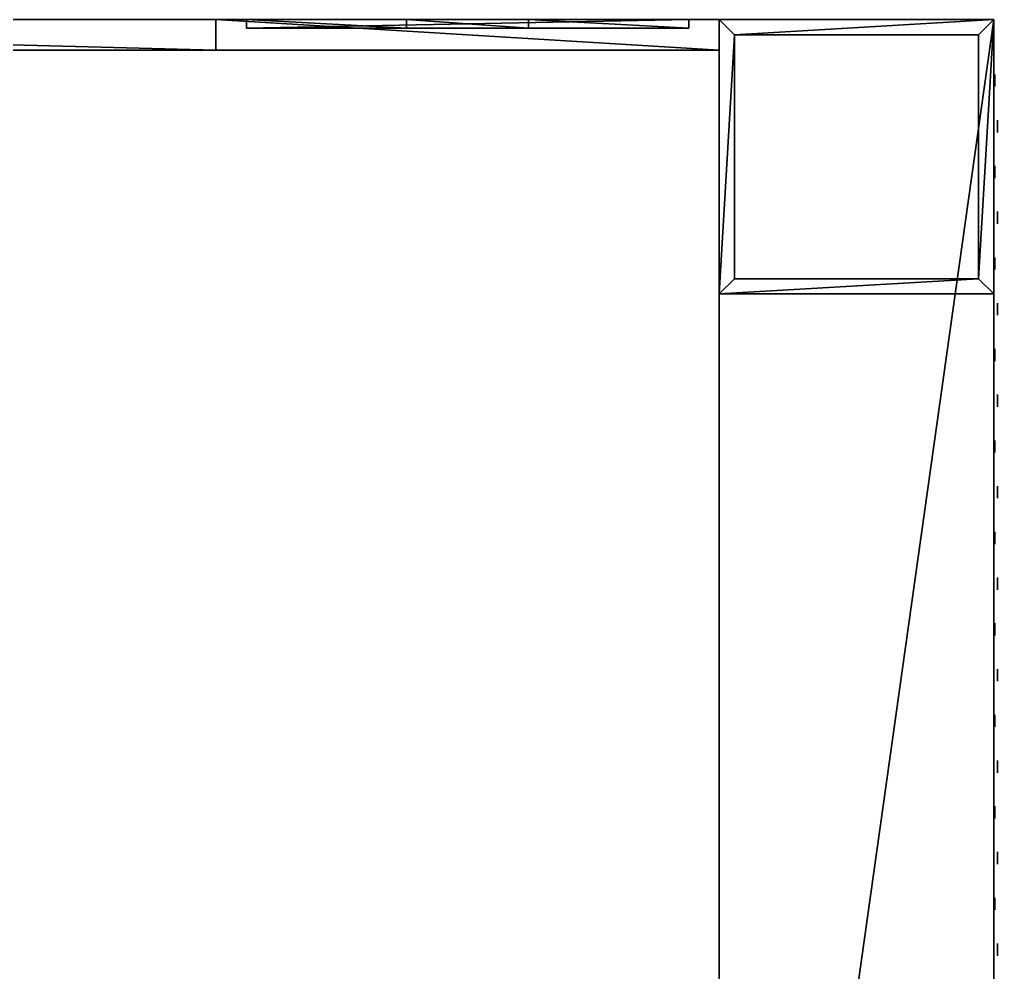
# Model space of a CAD drawing. Extents: x -22.3 to 67.4, y -36.4 to 41.8.
# Drawn here: x 30.55 to 38.56, y 28.95 to 36.76 of the extents above; entities that cross this region are included whole.
import ezdxf

# ---------------------------------------------------------------- set-up
doc = ezdxf.new("R2010")
doc.units = 0
doc.layers.get('0').update_dxf_attribs({"linetype": 'CONTINUOUS'})

# ---------------------------------------------------------------- blocks, each defined once
blk = doc.blocks.new('11ZSUN06')
at = {"color": 253, "linetype": 'BYBLOCK'}
mesh = blk.add_polyface(dxfattribs=at)
corners = [(16.875, 14.875, 0.375), (17, 14.75, 0.375), (17, 17, 0.375), (16.875, 16.875, 0.375), (14.875, 16.875, 0.375), (14.75, 17, 0.375), (14.75, 14.75, 0.375), (14.875, 14.875, 0.375), (16.875, 14.875, 0.5), (16.875, 16.875, 0.5), (14.875, 16.875, 0.5), (14.875, 14.875, 0.5), (17, 14.75), (17, 17), (14.75, 17), (14.75, 14.75), (16.875, 1.125, 0.375), (17, 1, 0.375), (17, 3.25, 0.375), (16.875, 3.125, 0.375), (14.875, 3.125, 0.375), (14.75, 3.25, 0.375), (14.75, 1, 0.375), (14.875, 1.125, 0.375), (17, 1), (17, 3.25), (14.75, 3.25), (14.75, 1), (16.875, 1.125, 0.5), (16.875, 3.125, 0.5), (14.875, 3.125, 0.5), (14.875, 1.125, 0.5), (3.125, 14.875, 0.375), (3.25, 14.75, 0.375), (3.25, 17, 0.375), (3.125, 16.875, 0.375), (1.125, 16.875, 0.375), (1, 17, 0.375), (1, 14.75, 0.375), (1.125, 14.875, 0.375), (3.125, 14.875, 0.5), (3.125, 16.875, 0.5), (1.125, 16.875, 0.5), (1.125, 14.875, 0.5), (3.25, 14.75), (3.25, 17), (1, 17), (1, 14.75), (3.125, 1.125, 0.375), (3.25, 1, 0.375), (3.25, 3.25, 0.375), (3.125, 3.125, 0.375), (1.125, 3.125, 0.375), (1, 3.25, 0.375), (1, 1, 0.375), (1.125, 1.125, 0.375), (3.125, 1.125, 0.5), (3.125, 3.125, 0.5), (1.125, 3.125, 0.5), (1.125, 1.125, 0.5), (3.25, 1), (3.25, 3.25), (1, 3.25), (1, 1)]
mesh.append_faces([[corners[k] for k in face] for face in [(7, 6, 0), (1, 0, 6), (3, 2, 4), (5, 4, 2), (0, 3, 8), (3, 4, 9), (4, 7, 10), (7, 0, 11), (12, 13, 1), (13, 14, 2), (14, 15, 5), (15, 12, 6), (24, 25, 17), (25, 26, 18), (26, 27, 21), (27, 24, 22), (16, 19, 28), (19, 20, 29), (20, 23, 30), (23, 16, 31), (19, 18, 20), (21, 20, 18), (23, 22, 16), (17, 16, 22), (39, 38, 32), (33, 32, 38), (35, 34, 36), (37, 36, 34), (32, 35, 40), (35, 36, 41), (36, 39, 42), (39, 32, 43), (44, 45, 33), (45, 46, 34), (46, 47, 37), (47, 44, 38), (55, 54, 48), (49, 48, 54), (51, 50, 52), (53, 52, 50), (48, 51, 56), (51, 52, 57), (52, 55, 58), (55, 48, 59), (60, 61, 49), (61, 62, 50), (62, 63, 53), (63, 60, 54)]], dxfattribs={"vtx1": -1, "color": 253})
mesh.append_faces([[corners[k] for k in face] for face in [(0, 1, 2), (2, 3, 0), (4, 5, 6), (6, 7, 4), (3, 9, 8), (4, 10, 9), (7, 11, 10), (0, 8, 11), (13, 2, 1), (14, 5, 2), (15, 6, 5), (12, 1, 6), (16, 17, 18), (18, 19, 16), (20, 21, 22), (22, 23, 20), (25, 18, 17), (26, 21, 18), (27, 22, 21), (24, 17, 22), (19, 29, 28), (20, 30, 29), (23, 31, 30), (16, 28, 31), (32, 33, 34), (34, 35, 32), (36, 37, 38), (38, 39, 36), (35, 41, 40), (36, 42, 41), (39, 43, 42), (32, 40, 43), (45, 34, 33), (46, 37, 34), (47, 38, 37), (44, 33, 38), (48, 49, 50), (50, 51, 48), (52, 53, 54), (54, 55, 52), (51, 57, 56), (52, 58, 57), (55, 59, 58), (48, 56, 59), (61, 50, 49), (62, 53, 50), (63, 54, 53), (60, 49, 54)]], dxfattribs={"vtx2": -1, "color": 253})
at = {"color": 0, "linetype": 'BYBLOCK'}
mesh = blk.add_polyface(dxfattribs=at)
corners = [(14.5, 17, 1.375), (14.5, 16.93, 1.475), (14.5, 17, 1.875), (14.5, 16.93, 1.775), (14.75, 17, 1.875), (14.75, 17, 1.375), (13.1875, 17, 1.125), (13.1875, 16.93, 1.225), (13.1875, 17, 1.375), (13.1875, 16.93, 1.475), (12.1875, 17, 1.375), (12.1875, 16.93, 1.475), (12.1875, 17, 1.125), (12.1875, 16.93, 1.225), (14.75, 17, 1.125), (14.75, 1, 0.5), (17, 1, 0.5), (14.75, 1, 2.75), (17, 1, 2.75), (17, 17, 2.75), (14.75, 17, 2.75), (17, 17, 0.5), (14.75, 17, 0.5), (10.625, 17, 1.875), (10.875, 17, 1.875), (10.625, 17, 1.375), (10.875, 17, 1.375), (10.875, 16.93, 1.775), (10.875, 16.93, 1.475), (10.625, 17, 2.75), (1, 17, 2.75), (10.625, 16.75, 2.75), (1, 16.75, 2.75), (10.625, 17, 0.5), (1, 17, 0.5), (1, 1, 0.5), (1, 1, 2.75), (14.75, 16.75, 2.75), (10.625, 17, 1.125), (14.5, 16.93, 1.225), (10.875, 16.93, 1.225)]
mesh.append_faces([[corners[k] for k in face] for face in [(2, 4, 0), (5, 0, 4), (8, 5, 6), (14, 6, 5), (23, 24, 25), (26, 25, 24), (32, 31, 30), (37, 32, 17), (25, 10, 38), (12, 38, 10)]], dxfattribs={"vtx0": -1, "vtx1": -1, "color": 0})
mesh.append_faces([[corners[k] for k in face] for face in [(4, 23, 29)]], dxfattribs={"vtx0": -1, "vtx2": -1, "color": 0})
mesh.append_faces([[corners[k] for k in face] for face in [(0, 1, 2), (3, 2, 1), (6, 7, 8), (9, 8, 7), (10, 11, 12), (13, 12, 11), (15, 16, 17), (16, 21, 18), (21, 22, 19), (24, 27, 26), (28, 26, 27), (29, 30, 31), (33, 34, 29), (34, 35, 30), (35, 15, 36), (20, 29, 37), (31, 37, 29), (36, 17, 32)]], dxfattribs={"vtx1": -1, "color": 0})
mesh.append_faces([[corners[k] for k in face] for face in [(33, 38, 14)]], dxfattribs={"vtx1": -1, "vtx2": -1, "color": 0})
mesh.append_faces([[corners[k] for k in face] for face in [(12, 13, 7), (7, 6, 12), (8, 9, 1), (1, 0, 8), (16, 18, 17), (19, 20, 17), (17, 18, 19), (21, 19, 18), (22, 20, 19), (34, 30, 29), (35, 36, 30), (15, 17, 36), (29, 20, 4), (14, 22, 33), (2, 3, 27), (27, 24, 2), (26, 28, 11), (11, 10, 26), (3, 39, 40), (40, 27, 3)]], dxfattribs={"vtx2": -1, "color": 0})
at = {"color": 253, "linetype": 'BYBLOCK'}
mesh = blk.add_polyface(dxfattribs=at)
corners = [(17.03, 16.1683, 2.025), (17.03, 16.125, 2), (17.03, 16.175, 2), (17.03, 16.1683, 1.975), (17.01, 16.5433, 2.4), (17.01, 16.5, 2.375), (17.01, 16.55, 2.375), (17.01, 16.525, 2.4183), (17.01, 16.5, 2.425), (17.01, 16.475, 2.4183), (17.01, 16.4567, 2.4), (17.01, 16.45, 2.375), (17.01, 16.4567, 2.35), (17.01, 16.475, 2.3317), (17.01, 16.5, 2.325), (17.01, 16.525, 2.3317), (17.01, 16.5433, 2.35), (17.01, 16.5433, 1.65), (17.01, 16.5, 1.625), (17.01, 16.55, 1.625), (17.01, 16.525, 1.6683), (17.01, 16.5, 1.675), (17.01, 16.475, 1.6683), (17.01, 16.4567, 1.65), (17.01, 16.45, 1.625), (17.01, 16.4567, 1.6), (17.01, 16.475, 1.5817), (17.01, 16.5, 1.575), (17.01, 16.525, 1.5817), (17.01, 16.5433, 1.6), (17.01, 16.5433, 0.9), (17.01, 16.5, 0.875), (17.01, 16.55, 0.875), (17.01, 16.525, 0.9183), (17.01, 16.5, 0.925), (17.01, 16.475, 0.9183), (17.01, 16.4567, 0.9), (17.01, 16.45, 0.875), (17.01, 16.4567, 0.85), (17.01, 16.475, 0.8317), (17.01, 16.5, 0.825), (17.01, 16.525, 0.8317), (17.01, 16.5433, 0.85)]
mesh.append_faces([[corners[k] for k in face] for face in [(1, 3, 2), (5, 16, 6), (18, 29, 19), (31, 42, 32)]], dxfattribs={"color": 253})
mesh.append_faces([[corners[k] for k in face] for face in [(0, 1, 2), (4, 5, 6), (7, 5, 4), (8, 5, 7), (9, 5, 8), (10, 5, 9), (11, 5, 10), (12, 5, 11), (13, 5, 12), (14, 5, 13), (15, 5, 14), (16, 5, 15), (17, 18, 19), (20, 18, 17), (21, 18, 20), (22, 18, 21), (23, 18, 22), (24, 18, 23), (25, 18, 24), (26, 18, 25), (27, 18, 26), (28, 18, 27), (29, 18, 28), (30, 31, 32), (33, 31, 30), (34, 31, 33), (35, 31, 34), (36, 31, 35), (37, 31, 36), (38, 31, 37), (39, 31, 38), (40, 31, 39), (41, 31, 40), (42, 31, 41)]], dxfattribs={"vtx0": -1, "color": 253})
mesh = blk.add_polyface(dxfattribs=at)
corners = [(17.01, 15.7933, 2.4), (17.01, 15.75, 2.375), (17.01, 15.8, 2.375), (17.01, 15.775, 2.4183), (17.01, 15.7933, 2.35), (17.01, 15.775, 2.3317), (17.01, 15.7933, 1.65), (17.01, 15.75, 1.625), (17.01, 15.8, 1.625), (17.01, 15.775, 1.6683), (17.01, 15.775, 1.5817), (17.01, 15.75, 1.575), (17.01, 15.7933, 1.6), (17.03, 16.1683, 1.275), (17.03, 16.125, 1.25), (17.03, 16.175, 1.25), (17.03, 16.15, 1.2933), (17.03, 16.125, 1.3), (17.03, 16.1, 1.2933), (17.03, 16.0817, 1.275), (17.03, 16.075, 1.25), (17.03, 16.0817, 1.225), (17.03, 16.1, 1.2067), (17.03, 16.125, 1.2), (17.03, 16.15, 1.2067), (17.03, 16.1683, 1.225), (17.01, 15.7933, 0.9), (17.01, 15.75, 0.875), (17.01, 15.8, 0.875), (17.01, 15.775, 0.9183), (17.01, 15.75, 0.925), (17.01, 15.775, 0.8317), (17.01, 15.75, 0.825), (17.01, 15.7933, 0.85), (17.03, 16.15, 2.0433), (17.03, 16.125, 2), (17.03, 16.1683, 2.025), (17.03, 16.125, 2.05), (17.03, 16.1, 2.0433), (17.03, 16.0817, 2.025), (17.03, 16.075, 2), (17.03, 16.0817, 1.975), (17.03, 16.1, 1.9567), (17.03, 16.125, 1.95), (17.03, 16.15, 1.9567), (17.03, 16.1683, 1.975)]
mesh.append_faces([[corners[k] for k in face] for face in [(1, 4, 2), (7, 12, 8), (14, 25, 15), (27, 33, 28)]], dxfattribs={"color": 253})
mesh.append_faces([[corners[k] for k in face] for face in [(0, 1, 2), (3, 1, 0), (4, 1, 5), (6, 7, 8), (9, 7, 6), (10, 7, 11), (12, 7, 10), (13, 14, 15), (16, 14, 13), (17, 14, 16), (18, 14, 17), (19, 14, 18), (20, 14, 19), (21, 14, 20), (22, 14, 21), (23, 14, 22), (24, 14, 23), (25, 14, 24), (26, 27, 28), (29, 27, 26), (30, 27, 29), (31, 27, 32), (33, 27, 31), (34, 35, 36), (37, 35, 34), (38, 35, 37), (39, 35, 38), (40, 35, 39), (41, 35, 40), (42, 35, 41), (43, 35, 42), (44, 35, 43), (45, 35, 44)]], dxfattribs={"vtx0": -1, "color": 253})
mesh = blk.add_polyface(dxfattribs=at)
corners = [(17.01, 15.75, 2.425), (17.01, 15.75, 2.375), (17.01, 15.775, 2.4183), (17.01, 15.725, 2.4183), (17.01, 15.7067, 2.4), (17.01, 15.7, 2.375), (17.01, 15.7067, 2.35), (17.01, 15.725, 2.3317), (17.01, 15.75, 2.325), (17.01, 15.775, 2.3317), (17.01, 15.75, 1.675), (17.01, 15.75, 1.625), (17.01, 15.775, 1.6683), (17.01, 15.725, 1.6683), (17.01, 15.7067, 1.65), (17.01, 15.7, 1.625), (17.01, 15.7067, 1.6), (17.01, 15.725, 1.5817), (17.01, 15.75, 1.575), (17.01, 15.725, 0.9183), (17.01, 15.75, 0.875), (17.01, 15.75, 0.925), (17.01, 15.7067, 0.9), (17.01, 15.7, 0.875), (17.01, 15.7067, 0.85), (17.01, 15.725, 0.8317), (17.01, 15.75, 0.825), (17.03, 15.4183, 1.275), (17.03, 15.375, 1.25), (17.03, 15.425, 1.25), (17.03, 15.4, 1.2933), (17.03, 15.375, 1.3), (17.03, 15.35, 1.2933), (17.03, 15.375, 1.2), (17.03, 15.35, 1.2067), (17.03, 15.4, 1.2067), (17.03, 15.4183, 1.225), (17.03, 15.4183, 2.025), (17.03, 15.375, 2), (17.03, 15.425, 2), (17.03, 15.4, 2.0433), (17.03, 15.375, 2.05), (17.03, 15.35, 2.0433), (17.03, 15.35, 1.9567), (17.03, 15.3317, 1.975), (17.03, 15.375, 1.95), (17.03, 15.4, 1.9567), (17.03, 15.4183, 1.975)]
mesh.append_faces([[corners[k] for k in face] for face in [(28, 36, 29), (38, 47, 39)]], dxfattribs={"color": 253})
mesh.append_faces([[corners[k] for k in face] for face in [(0, 1, 2), (3, 1, 0), (4, 1, 3), (5, 1, 4), (6, 1, 5), (7, 1, 6), (8, 1, 7), (9, 1, 8), (10, 11, 12), (13, 11, 10), (14, 11, 13), (15, 11, 14), (16, 11, 15), (17, 11, 16), (18, 11, 17), (19, 20, 21), (22, 20, 19), (23, 20, 22), (24, 20, 23), (25, 20, 24), (26, 20, 25), (27, 28, 29), (30, 28, 27), (31, 28, 30), (32, 28, 31), (33, 28, 34), (35, 28, 33), (36, 28, 35), (37, 38, 39), (40, 38, 37), (41, 38, 40), (42, 38, 41), (43, 38, 44), (45, 38, 43), (46, 38, 45), (47, 38, 46)]], dxfattribs={"vtx0": -1, "color": 253})
mesh = blk.add_polyface(dxfattribs=at)
corners = [(17.01, 15.0433, 2.4), (17.01, 15, 2.375), (17.01, 15.05, 2.375), (17.01, 15.025, 2.4183), (17.01, 15, 2.425), (17.01, 14.975, 2.4183), (17.01, 14.9567, 2.4), (17.01, 14.975, 2.3317), (17.01, 14.9567, 2.35), (17.01, 15, 2.325), (17.01, 15.025, 2.3317), (17.01, 15.0433, 2.35), (17.01, 15.0433, 1.65), (17.01, 15, 1.625), (17.01, 15.05, 1.625), (17.01, 15.025, 1.6683), (17.01, 15, 1.675), (17.01, 14.975, 1.6683), (17.01, 14.9567, 1.65), (17.01, 14.975, 1.5817), (17.01, 14.9567, 1.6), (17.01, 15, 1.575), (17.01, 15.025, 1.5817), (17.01, 15.0433, 1.6), (17.03, 15.3317, 1.275), (17.03, 15.375, 1.25), (17.03, 15.35, 1.2933), (17.03, 15.325, 1.25), (17.03, 15.3317, 1.225), (17.03, 15.35, 1.2067), (17.01, 15.0433, 0.9), (17.01, 15, 0.875), (17.01, 15.05, 0.875), (17.01, 15.025, 0.9183), (17.01, 15, 0.925), (17.01, 14.975, 0.9183), (17.01, 14.9567, 0.9), (17.01, 14.975, 0.8317), (17.01, 14.9567, 0.85), (17.01, 15, 0.825), (17.01, 15.025, 0.8317), (17.01, 15.0433, 0.85), (17.03, 15.3317, 2.025), (17.03, 15.375, 2), (17.03, 15.35, 2.0433), (17.03, 15.325, 2), (17.03, 15.3317, 1.975)]
mesh.append_faces([[corners[k] for k in face] for face in [(1, 11, 2), (13, 23, 14), (31, 41, 32)]], dxfattribs={"color": 253})
mesh.append_faces([[corners[k] for k in face] for face in [(0, 1, 2), (3, 1, 0), (4, 1, 3), (5, 1, 4), (6, 1, 5), (7, 1, 8), (9, 1, 7), (10, 1, 9), (11, 1, 10), (12, 13, 14), (15, 13, 12), (16, 13, 15), (17, 13, 16), (18, 13, 17), (19, 13, 20), (21, 13, 19), (22, 13, 21), (23, 13, 22), (24, 25, 26), (27, 25, 24), (28, 25, 27), (29, 25, 28), (30, 31, 32), (33, 31, 30), (34, 31, 33), (35, 31, 34), (36, 31, 35), (37, 31, 38), (39, 31, 37), (40, 31, 39), (41, 31, 40), (42, 43, 44), (45, 43, 42), (46, 43, 45)]], dxfattribs={"vtx0": -1, "color": 253})
mesh = blk.add_polyface(dxfattribs=at)
corners = [(17.01, 14.95, 2.375), (17.01, 15, 2.375), (17.01, 14.9567, 2.4), (17.01, 14.9567, 2.35), (17.01, 14.95, 1.625), (17.01, 15, 1.625), (17.01, 14.9567, 1.65), (17.01, 14.9567, 1.6), (17.01, 14.95, 0.875), (17.01, 15, 0.875), (17.01, 14.9567, 0.9), (17.01, 14.9567, 0.85), (17.03, 14.6683, 1.275), (17.03, 14.625, 1.25), (17.03, 14.675, 1.25), (17.03, 14.65, 1.2933), (17.03, 14.625, 1.3), (17.03, 14.6, 1.2933), (17.03, 14.5817, 1.275), (17.03, 14.575, 1.25), (17.03, 14.5817, 1.225), (17.03, 14.6, 1.2067), (17.03, 14.625, 1.2), (17.03, 14.65, 1.2067), (17.03, 14.6683, 1.225), (17.03, 14.6683, 2.025), (17.03, 14.625, 2), (17.03, 14.675, 2), (17.03, 14.65, 2.0433), (17.03, 14.625, 2.05), (17.03, 14.6, 2.0433), (17.03, 14.5817, 2.025), (17.03, 14.575, 2), (17.03, 14.5817, 1.975), (17.03, 14.6, 1.9567), (17.03, 14.625, 1.95), (17.03, 14.65, 1.9567), (17.03, 14.6683, 1.975), (17.01, 14.2933, 2.4), (17.01, 14.25, 2.375), (17.01, 14.3, 2.375), (17.01, 14.2933, 2.35), (17.01, 14.2933, 1.65), (17.01, 14.25, 1.625), (17.01, 14.3, 1.625), (17.01, 14.2933, 1.6), (17.01, 14.2933, 0.9), (17.01, 14.25, 0.875), (17.01, 14.3, 0.875), (17.01, 14.275, 0.9183), (17.01, 14.2933, 0.85), (17.01, 14.275, 0.8317)]
mesh.append_faces([[corners[k] for k in face] for face in [(13, 24, 14), (26, 37, 27), (39, 41, 40), (43, 45, 44), (47, 50, 48)]], dxfattribs={"color": 253})
mesh.append_faces([[corners[k] for k in face] for face in [(0, 1, 2), (3, 1, 0), (4, 5, 6), (7, 5, 4), (8, 9, 10), (11, 9, 8), (12, 13, 14), (15, 13, 12), (16, 13, 15), (17, 13, 16), (18, 13, 17), (19, 13, 18), (20, 13, 19), (21, 13, 20), (22, 13, 21), (23, 13, 22), (24, 13, 23), (25, 26, 27), (28, 26, 25), (29, 26, 28), (30, 26, 29), (31, 26, 30), (32, 26, 31), (33, 26, 32), (34, 26, 33), (35, 26, 34), (36, 26, 35), (37, 26, 36), (38, 39, 40), (42, 43, 44), (46, 47, 48), (49, 47, 46), (50, 47, 51)]], dxfattribs={"vtx0": -1, "color": 253})
mesh = blk.add_polyface(dxfattribs=at)
corners = [(17.01, 14.275, 2.4183), (17.01, 14.25, 2.375), (17.01, 14.2933, 2.4), (17.01, 14.25, 2.425), (17.01, 14.225, 2.4183), (17.01, 14.2067, 2.4), (17.01, 14.2, 2.375), (17.01, 14.2067, 2.35), (17.01, 14.225, 2.3317), (17.01, 14.25, 2.325), (17.01, 14.275, 2.3317), (17.01, 14.2933, 2.35), (17.01, 14.275, 1.6683), (17.01, 14.25, 1.625), (17.01, 14.2933, 1.65), (17.01, 14.25, 1.675), (17.01, 14.225, 1.6683), (17.01, 14.2067, 1.65), (17.01, 14.2, 1.625), (17.01, 14.2067, 1.6), (17.01, 14.225, 1.5817), (17.01, 14.25, 1.575), (17.01, 14.275, 1.5817), (17.01, 14.2933, 1.6), (17.01, 14.25, 0.925), (17.01, 14.25, 0.875), (17.01, 14.275, 0.9183), (17.01, 14.225, 0.9183), (17.01, 14.2067, 0.9), (17.01, 14.2, 0.875), (17.01, 14.2067, 0.85), (17.01, 14.225, 0.8317), (17.01, 14.25, 0.825), (17.01, 14.275, 0.8317), (17.03, 13.9183, 1.275), (17.03, 13.875, 1.25), (17.03, 13.925, 1.25), (17.03, 13.9, 1.2933), (17.03, 13.9183, 1.225), (17.03, 13.9, 1.2067), (17.03, 13.9183, 2.025), (17.03, 13.875, 2), (17.03, 13.925, 2), (17.03, 13.9, 2.0433), (17.03, 13.9, 1.9567), (17.03, 13.875, 1.95), (17.03, 13.9183, 1.975)]
mesh.append_faces([[corners[k] for k in face] for face in [(35, 38, 36), (41, 46, 42)]], dxfattribs={"color": 253})
mesh.append_faces([[corners[k] for k in face] for face in [(0, 1, 2), (3, 1, 0), (4, 1, 3), (5, 1, 4), (6, 1, 5), (7, 1, 6), (8, 1, 7), (9, 1, 8), (10, 1, 9), (11, 1, 10), (12, 13, 14), (15, 13, 12), (16, 13, 15), (17, 13, 16), (18, 13, 17), (19, 13, 18), (20, 13, 19), (21, 13, 20), (22, 13, 21), (23, 13, 22), (24, 25, 26), (27, 25, 24), (28, 25, 27), (29, 25, 28), (30, 25, 29), (31, 25, 30), (32, 25, 31), (33, 25, 32), (34, 35, 36), (37, 35, 34), (38, 35, 39), (40, 41, 42), (43, 41, 40), (44, 41, 45), (46, 41, 44)]], dxfattribs={"vtx0": -1, "color": 253})
mesh = blk.add_polyface(dxfattribs=at)
corners = [(17.01, 13.5433, 2.4), (17.01, 13.5, 2.375), (17.01, 13.55, 2.375), (17.01, 13.525, 2.4183), (17.01, 13.5, 2.425), (17.01, 13.5, 2.325), (17.01, 13.475, 2.3317), (17.01, 13.525, 2.3317), (17.01, 13.5433, 2.35), (17.01, 13.5433, 1.65), (17.01, 13.5, 1.625), (17.01, 13.55, 1.625), (17.01, 13.525, 1.6683), (17.01, 13.5, 1.675), (17.01, 13.475, 1.6683), (17.01, 13.5, 1.575), (17.01, 13.475, 1.5817), (17.01, 13.525, 1.5817), (17.01, 13.5433, 1.6), (17.01, 13.5433, 0.9), (17.01, 13.5, 0.875), (17.01, 13.55, 0.875), (17.01, 13.525, 0.9183), (17.01, 13.5, 0.925), (17.01, 13.475, 0.9183), (17.01, 13.5, 0.825), (17.01, 13.475, 0.8317), (17.01, 13.525, 0.8317), (17.01, 13.5433, 0.85), (17.03, 13.875, 1.3), (17.03, 13.875, 1.25), (17.03, 13.9, 1.2933), (17.03, 13.85, 1.2933), (17.03, 13.8317, 1.275), (17.03, 13.825, 1.25), (17.03, 13.8317, 1.225), (17.03, 13.85, 1.2067), (17.03, 13.875, 1.2), (17.03, 13.9, 1.2067), (17.03, 13.875, 2.05), (17.03, 13.875, 2), (17.03, 13.9, 2.0433), (17.03, 13.85, 2.0433), (17.03, 13.8317, 2.025), (17.03, 13.825, 2), (17.03, 13.8317, 1.975), (17.03, 13.85, 1.9567), (17.03, 13.875, 1.95)]
mesh.append_faces([[corners[k] for k in face] for face in [(1, 8, 2), (10, 18, 11), (20, 28, 21)]], dxfattribs={"color": 253})
mesh.append_faces([[corners[k] for k in face] for face in [(0, 1, 2), (3, 1, 0), (4, 1, 3), (5, 1, 6), (7, 1, 5), (8, 1, 7), (9, 10, 11), (12, 10, 9), (13, 10, 12), (14, 10, 13), (15, 10, 16), (17, 10, 15), (18, 10, 17), (19, 20, 21), (22, 20, 19), (23, 20, 22), (24, 20, 23), (25, 20, 26), (27, 20, 25), (28, 20, 27), (29, 30, 31), (32, 30, 29), (33, 30, 32), (34, 30, 33), (35, 30, 34), (36, 30, 35), (37, 30, 36), (38, 30, 37), (39, 40, 41), (42, 40, 39), (43, 40, 42), (44, 40, 43), (45, 40, 44), (46, 40, 45), (47, 40, 46)]], dxfattribs={"vtx0": -1, "color": 253})
mesh = blk.add_polyface(dxfattribs=at)
corners = [(17.01, 13.475, 2.4183), (17.01, 13.5, 2.375), (17.01, 13.5, 2.425), (17.01, 13.4567, 2.4), (17.01, 13.45, 2.375), (17.01, 13.4567, 2.35), (17.01, 13.475, 2.3317), (17.01, 13.4567, 1.65), (17.01, 13.5, 1.625), (17.01, 13.475, 1.6683), (17.01, 13.45, 1.625), (17.01, 13.4567, 1.6), (17.01, 13.475, 1.5817), (17.01, 13.4567, 0.9), (17.01, 13.5, 0.875), (17.01, 13.475, 0.9183), (17.01, 13.45, 0.875), (17.01, 13.4567, 0.85), (17.01, 13.475, 0.8317), (17.03, 13.1683, 1.275), (17.03, 13.125, 1.25), (17.03, 13.175, 1.25), (17.03, 13.15, 1.2933), (17.03, 13.125, 1.3), (17.03, 13.1, 1.2933), (17.03, 13.0817, 1.275), (17.03, 13.075, 1.25), (17.03, 13.0817, 1.225), (17.03, 13.1, 1.2067), (17.03, 13.125, 1.2), (17.03, 13.15, 1.2067), (17.03, 13.1683, 1.225), (17.03, 13.1683, 2.025), (17.03, 13.125, 2), (17.03, 13.175, 2), (17.03, 13.15, 2.0433), (17.03, 13.125, 2.05), (17.03, 13.1, 2.0433), (17.03, 13.0817, 2.025), (17.03, 13.075, 2), (17.03, 13.0817, 1.975), (17.03, 13.1, 1.9567), (17.03, 13.125, 1.95), (17.03, 13.15, 1.9567), (17.03, 13.1683, 1.975)]
mesh.append_faces([[corners[k] for k in face] for face in [(20, 31, 21), (33, 44, 34)]], dxfattribs={"color": 253})
mesh.append_faces([[corners[k] for k in face] for face in [(0, 1, 2), (3, 1, 0), (4, 1, 3), (5, 1, 4), (6, 1, 5), (7, 8, 9), (10, 8, 7), (11, 8, 10), (12, 8, 11), (13, 14, 15), (16, 14, 13), (17, 14, 16), (18, 14, 17), (19, 20, 21), (22, 20, 19), (23, 20, 22), (24, 20, 23), (25, 20, 24), (26, 20, 25), (27, 20, 26), (28, 20, 27), (29, 20, 28), (30, 20, 29), (31, 20, 30), (32, 33, 34), (35, 33, 32), (36, 33, 35), (37, 33, 36), (38, 33, 37), (39, 33, 38), (40, 33, 39), (41, 33, 40), (42, 33, 41), (43, 33, 42), (44, 33, 43)]], dxfattribs={"vtx0": -1, "color": 253})
mesh = blk.add_polyface(dxfattribs=at)
corners = [(17.01, 12.7933, 2.4), (17.01, 12.75, 2.375), (17.01, 12.8, 2.375), (17.01, 12.775, 2.4183), (17.01, 12.75, 2.425), (17.01, 12.725, 2.4183), (17.01, 12.7067, 2.4), (17.01, 12.7, 2.375), (17.01, 12.7067, 2.35), (17.01, 12.725, 2.3317), (17.01, 12.75, 2.325), (17.01, 12.775, 2.3317), (17.01, 12.7933, 2.35), (17.01, 12.7933, 1.65), (17.01, 12.75, 1.625), (17.01, 12.8, 1.625), (17.01, 12.775, 1.6683), (17.01, 12.75, 1.675), (17.01, 12.725, 1.6683), (17.01, 12.7067, 1.65), (17.01, 12.7, 1.625), (17.01, 12.7067, 1.6), (17.01, 12.725, 1.5817), (17.01, 12.75, 1.575), (17.01, 12.775, 1.5817), (17.01, 12.7933, 1.6), (17.01, 12.7933, 0.9), (17.01, 12.75, 0.875), (17.01, 12.8, 0.875), (17.01, 12.775, 0.9183), (17.01, 12.75, 0.925), (17.01, 12.725, 0.9183), (17.01, 12.7067, 0.9), (17.01, 12.7, 0.875), (17.01, 12.7067, 0.85), (17.01, 12.725, 0.8317), (17.01, 12.75, 0.825), (17.01, 12.775, 0.8317), (17.01, 12.7933, 0.85), (17.03, 12.4183, 2.025), (17.03, 12.375, 2), (17.03, 12.425, 2), (17.03, 12.4183, 1.975)]
mesh.append_faces([[corners[k] for k in face] for face in [(1, 12, 2), (14, 25, 15), (27, 38, 28), (40, 42, 41)]], dxfattribs={"color": 253})
mesh.append_faces([[corners[k] for k in face] for face in [(0, 1, 2), (3, 1, 0), (4, 1, 3), (5, 1, 4), (6, 1, 5), (7, 1, 6), (8, 1, 7), (9, 1, 8), (10, 1, 9), (11, 1, 10), (12, 1, 11), (13, 14, 15), (16, 14, 13), (17, 14, 16), (18, 14, 17), (19, 14, 18), (20, 14, 19), (21, 14, 20), (22, 14, 21), (23, 14, 22), (24, 14, 23), (25, 14, 24), (26, 27, 28), (29, 27, 26), (30, 27, 29), (31, 27, 30), (32, 27, 31), (33, 27, 32), (34, 27, 33), (35, 27, 34), (36, 27, 35), (37, 27, 36), (38, 27, 37), (39, 40, 41)]], dxfattribs={"vtx0": -1, "color": 253})
mesh = blk.add_polyface(dxfattribs=at)
corners = [(17.01, 12.0433, 2.4), (17.01, 12, 2.375), (17.01, 12.05, 2.375), (17.01, 12.025, 2.4183), (17.01, 12.0433, 2.35), (17.01, 12.025, 2.3317), (17.01, 12.0433, 1.65), (17.01, 12, 1.625), (17.01, 12.05, 1.625), (17.01, 12.025, 1.6683), (17.01, 12.025, 1.5817), (17.01, 12, 1.575), (17.01, 12.0433, 1.6), (17.01, 12.0433, 0.9), (17.01, 12, 0.875), (17.01, 12.05, 0.875), (17.01, 12.025, 0.9183), (17.01, 12, 0.925), (17.01, 12.025, 0.8317), (17.01, 12, 0.825), (17.01, 12.0433, 0.85), (17.03, 12.4183, 1.275), (17.03, 12.375, 1.25), (17.03, 12.425, 1.25), (17.03, 12.4, 1.2933), (17.03, 12.375, 1.3), (17.03, 12.35, 1.2933), (17.03, 12.3317, 1.275), (17.03, 12.325, 1.25), (17.03, 12.3317, 1.225), (17.03, 12.35, 1.2067), (17.03, 12.375, 1.2), (17.03, 12.4, 1.2067), (17.03, 12.4183, 1.225), (17.03, 12.4, 2.0433), (17.03, 12.375, 2), (17.03, 12.4183, 2.025), (17.03, 12.375, 2.05), (17.03, 12.35, 2.0433), (17.03, 12.3317, 2.025), (17.03, 12.325, 2), (17.03, 12.3317, 1.975), (17.03, 12.35, 1.9567), (17.03, 12.375, 1.95), (17.03, 12.4, 1.9567), (17.03, 12.4183, 1.975)]
mesh.append_faces([[corners[k] for k in face] for face in [(1, 4, 2), (7, 12, 8), (14, 20, 15), (22, 33, 23)]], dxfattribs={"color": 253})
mesh.append_faces([[corners[k] for k in face] for face in [(0, 1, 2), (3, 1, 0), (4, 1, 5), (6, 7, 8), (9, 7, 6), (10, 7, 11), (12, 7, 10), (13, 14, 15), (16, 14, 13), (17, 14, 16), (18, 14, 19), (20, 14, 18), (21, 22, 23), (24, 22, 21), (25, 22, 24), (26, 22, 25), (27, 22, 26), (28, 22, 27), (29, 22, 28), (30, 22, 29), (31, 22, 30), (32, 22, 31), (33, 22, 32), (34, 35, 36), (37, 35, 34), (38, 35, 37), (39, 35, 38), (40, 35, 39), (41, 35, 40), (42, 35, 41), (43, 35, 42), (44, 35, 43), (45, 35, 44)]], dxfattribs={"vtx0": -1, "color": 253})
mesh = blk.add_polyface(dxfattribs=at)
corners = [(17.01, 12, 2.425), (17.01, 12, 2.375), (17.01, 12.025, 2.4183), (17.01, 11.975, 2.4183), (17.01, 11.9567, 2.4), (17.01, 11.95, 2.375), (17.01, 11.9567, 2.35), (17.01, 11.975, 2.3317), (17.01, 12, 2.325), (17.01, 12.025, 2.3317), (17.01, 12, 1.675), (17.01, 12, 1.625), (17.01, 12.025, 1.6683), (17.01, 11.975, 1.6683), (17.01, 11.9567, 1.65), (17.01, 11.95, 1.625), (17.01, 11.9567, 1.6), (17.01, 11.975, 1.5817), (17.01, 12, 1.575), (17.01, 11.975, 0.9183), (17.01, 12, 0.875), (17.01, 12, 0.925), (17.01, 11.9567, 0.9), (17.01, 11.95, 0.875), (17.01, 11.9567, 0.85), (17.01, 11.975, 0.8317), (17.01, 12, 0.825), (17.03, 11.6683, 1.275), (17.03, 11.625, 1.25), (17.03, 11.675, 1.25), (17.03, 11.65, 1.2933), (17.03, 11.625, 1.3), (17.03, 11.6, 1.2933), (17.03, 11.625, 1.2), (17.03, 11.6, 1.2067), (17.03, 11.65, 1.2067), (17.03, 11.6683, 1.225), (17.03, 11.6683, 2.025), (17.03, 11.625, 2), (17.03, 11.675, 2), (17.03, 11.65, 2.0433), (17.03, 11.625, 2.05), (17.03, 11.6, 2.0433), (17.03, 11.6, 1.9567), (17.03, 11.5817, 1.975), (17.03, 11.625, 1.95), (17.03, 11.65, 1.9567), (17.03, 11.6683, 1.975)]
mesh.append_faces([[corners[k] for k in face] for face in [(28, 36, 29), (38, 47, 39)]], dxfattribs={"color": 253})
mesh.append_faces([[corners[k] for k in face] for face in [(0, 1, 2), (3, 1, 0), (4, 1, 3), (5, 1, 4), (6, 1, 5), (7, 1, 6), (8, 1, 7), (9, 1, 8), (10, 11, 12), (13, 11, 10), (14, 11, 13), (15, 11, 14), (16, 11, 15), (17, 11, 16), (18, 11, 17), (19, 20, 21), (22, 20, 19), (23, 20, 22), (24, 20, 23), (25, 20, 24), (26, 20, 25), (27, 28, 29), (30, 28, 27), (31, 28, 30), (32, 28, 31), (33, 28, 34), (35, 28, 33), (36, 28, 35), (37, 38, 39), (40, 38, 37), (41, 38, 40), (42, 38, 41), (43, 38, 44), (45, 38, 43), (46, 38, 45), (47, 38, 46)]], dxfattribs={"vtx0": -1, "color": 253})
mesh = blk.add_polyface(dxfattribs=at)
corners = [(17.01, 11.2933, 2.4), (17.01, 11.25, 2.375), (17.01, 11.3, 2.375), (17.01, 11.275, 2.4183), (17.01, 11.25, 2.425), (17.01, 11.225, 2.4183), (17.01, 11.2067, 2.4), (17.01, 11.225, 2.3317), (17.01, 11.2067, 2.35), (17.01, 11.25, 2.325), (17.01, 11.275, 2.3317), (17.01, 11.2933, 2.35), (17.03, 11.5817, 1.275), (17.03, 11.625, 1.25), (17.03, 11.6, 1.2933), (17.03, 11.575, 1.25), (17.03, 11.5817, 1.225), (17.03, 11.6, 1.2067), (17.01, 11.2933, 1.65), (17.01, 11.25, 1.625), (17.01, 11.3, 1.625), (17.01, 11.275, 1.6683), (17.01, 11.25, 1.675), (17.01, 11.225, 1.6683), (17.01, 11.2067, 1.65), (17.01, 11.225, 1.5817), (17.01, 11.2067, 1.6), (17.01, 11.25, 1.575), (17.01, 11.275, 1.5817), (17.01, 11.2933, 1.6), (17.01, 11.2933, 0.9), (17.01, 11.25, 0.875), (17.01, 11.3, 0.875), (17.01, 11.275, 0.9183), (17.01, 11.25, 0.925), (17.01, 11.225, 0.9183), (17.01, 11.2067, 0.9), (17.01, 11.225, 0.8317), (17.01, 11.2067, 0.85), (17.01, 11.25, 0.825), (17.01, 11.275, 0.8317), (17.01, 11.2933, 0.85), (17.03, 11.5817, 2.025), (17.03, 11.625, 2), (17.03, 11.6, 2.0433), (17.03, 11.575, 2), (17.03, 11.5817, 1.975)]
mesh.append_faces([[corners[k] for k in face] for face in [(1, 11, 2), (19, 29, 20), (31, 41, 32)]], dxfattribs={"color": 253})
mesh.append_faces([[corners[k] for k in face] for face in [(0, 1, 2), (3, 1, 0), (4, 1, 3), (5, 1, 4), (6, 1, 5), (7, 1, 8), (9, 1, 7), (10, 1, 9), (11, 1, 10), (12, 13, 14), (15, 13, 12), (16, 13, 15), (17, 13, 16), (18, 19, 20), (21, 19, 18), (22, 19, 21), (23, 19, 22), (24, 19, 23), (25, 19, 26), (27, 19, 25), (28, 19, 27), (29, 19, 28), (30, 31, 32), (33, 31, 30), (34, 31, 33), (35, 31, 34), (36, 31, 35), (37, 31, 38), (39, 31, 37), (40, 31, 39), (41, 31, 40), (42, 43, 44), (45, 43, 42), (46, 43, 45)]], dxfattribs={"vtx0": -1, "color": 253})
mesh = blk.add_polyface(dxfattribs=at)
corners = [(17.01, 11.2, 2.375), (17.01, 11.25, 2.375), (17.01, 11.2067, 2.4), (17.01, 11.2067, 2.35), (17.01, 10.5433, 2.4), (17.01, 10.5, 2.375), (17.01, 10.55, 2.375), (17.01, 10.5433, 2.35), (17.01, 11.2, 1.625), (17.01, 11.25, 1.625), (17.01, 11.2067, 1.65), (17.01, 11.2067, 1.6), (17.01, 10.5433, 1.65), (17.01, 10.5, 1.625), (17.01, 10.55, 1.625), (17.01, 10.5433, 1.6), (17.01, 11.2, 0.875), (17.01, 11.25, 0.875), (17.01, 11.2067, 0.9), (17.01, 11.2067, 0.85), (17.01, 10.5433, 0.9), (17.01, 10.5, 0.875), (17.01, 10.55, 0.875), (17.01, 10.525, 0.9183), (17.01, 10.5433, 0.85), (17.01, 10.525, 0.8317), (17.03, 10.9183, 1.275), (17.03, 10.875, 1.25), (17.03, 10.925, 1.25), (17.03, 10.9, 1.2933), (17.03, 10.875, 1.3), (17.03, 10.85, 1.2933), (17.03, 10.8317, 1.275), (17.03, 10.825, 1.25), (17.03, 10.8317, 1.225), (17.03, 10.85, 1.2067), (17.03, 10.875, 1.2), (17.03, 10.9, 1.2067), (17.03, 10.9183, 1.225), (17.03, 10.9183, 2.025), (17.03, 10.875, 2), (17.03, 10.925, 2), (17.03, 10.9, 2.0433), (17.03, 10.875, 2.05), (17.03, 10.85, 2.0433), (17.03, 10.8317, 2.025), (17.03, 10.825, 2), (17.03, 10.8317, 1.975), (17.03, 10.85, 1.9567), (17.03, 10.875, 1.95), (17.03, 10.9, 1.9567), (17.03, 10.9183, 1.975)]
mesh.append_faces([[corners[k] for k in face] for face in [(5, 7, 6), (13, 15, 14), (21, 24, 22), (27, 38, 28), (40, 51, 41)]], dxfattribs={"color": 253})
mesh.append_faces([[corners[k] for k in face] for face in [(0, 1, 2), (3, 1, 0), (4, 5, 6), (8, 9, 10), (11, 9, 8), (12, 13, 14), (16, 17, 18), (19, 17, 16), (20, 21, 22), (23, 21, 20), (24, 21, 25), (26, 27, 28), (29, 27, 26), (30, 27, 29), (31, 27, 30), (32, 27, 31), (33, 27, 32), (34, 27, 33), (35, 27, 34), (36, 27, 35), (37, 27, 36), (38, 27, 37), (39, 40, 41), (42, 40, 39), (43, 40, 42), (44, 40, 43), (45, 40, 44), (46, 40, 45), (47, 40, 46), (48, 40, 47), (49, 40, 48), (50, 40, 49), (51, 40, 50)]], dxfattribs={"vtx0": -1, "color": 253})
mesh = blk.add_polyface(dxfattribs=at)
corners = [(17.01, 10.525, 2.4183), (17.01, 10.5, 2.375), (17.01, 10.5433, 2.4), (17.01, 10.5, 2.425), (17.01, 10.475, 2.4183), (17.01, 10.4567, 2.4), (17.01, 10.45, 2.375), (17.01, 10.4567, 2.35), (17.01, 10.475, 2.3317), (17.01, 10.5, 2.325), (17.01, 10.525, 2.3317), (17.01, 10.5433, 2.35), (17.01, 10.525, 1.6683), (17.01, 10.5, 1.625), (17.01, 10.5433, 1.65), (17.01, 10.5, 1.675), (17.01, 10.475, 1.6683), (17.01, 10.4567, 1.65), (17.01, 10.45, 1.625), (17.01, 10.4567, 1.6), (17.01, 10.475, 1.5817), (17.01, 10.5, 1.575), (17.01, 10.525, 1.5817), (17.01, 10.5433, 1.6), (17.01, 10.5, 0.925), (17.01, 10.5, 0.875), (17.01, 10.525, 0.9183), (17.01, 10.475, 0.9183), (17.01, 10.4567, 0.9), (17.01, 10.45, 0.875), (17.01, 10.4567, 0.85), (17.01, 10.475, 0.8317), (17.01, 10.5, 0.825), (17.01, 10.525, 0.8317), (17.03, 10.1683, 1.275), (17.03, 10.125, 1.25), (17.03, 10.175, 1.25), (17.03, 10.15, 1.2933), (17.03, 10.1683, 1.225), (17.03, 10.15, 1.2067), (17.03, 10.1683, 2.025), (17.03, 10.125, 2), (17.03, 10.175, 2), (17.03, 10.15, 2.0433), (17.03, 10.15, 1.9567), (17.03, 10.125, 1.95), (17.03, 10.1683, 1.975)]
mesh.append_faces([[corners[k] for k in face] for face in [(35, 38, 36), (41, 46, 42)]], dxfattribs={"color": 253})
mesh.append_faces([[corners[k] for k in face] for face in [(0, 1, 2), (3, 1, 0), (4, 1, 3), (5, 1, 4), (6, 1, 5), (7, 1, 6), (8, 1, 7), (9, 1, 8), (10, 1, 9), (11, 1, 10), (12, 13, 14), (15, 13, 12), (16, 13, 15), (17, 13, 16), (18, 13, 17), (19, 13, 18), (20, 13, 19), (21, 13, 20), (22, 13, 21), (23, 13, 22), (24, 25, 26), (27, 25, 24), (28, 25, 27), (29, 25, 28), (30, 25, 29), (31, 25, 30), (32, 25, 31), (33, 25, 32), (34, 35, 36), (37, 35, 34), (38, 35, 39), (40, 41, 42), (43, 41, 40), (44, 41, 45), (46, 41, 44)]], dxfattribs={"vtx0": -1, "color": 253})
mesh = blk.add_polyface(dxfattribs=at)
corners = [(17.01, 9.7933, 2.4), (17.01, 9.75, 2.375), (17.01, 9.8, 2.375), (17.01, 9.775, 2.4183), (17.01, 9.75, 2.425), (17.01, 9.75, 2.325), (17.01, 9.725, 2.3317), (17.01, 9.775, 2.3317), (17.01, 9.7933, 2.35), (17.01, 9.7933, 1.65), (17.01, 9.75, 1.625), (17.01, 9.8, 1.625), (17.01, 9.775, 1.6683), (17.01, 9.75, 1.675), (17.01, 9.725, 1.6683), (17.01, 9.75, 1.575), (17.01, 9.725, 1.5817), (17.01, 9.775, 1.5817), (17.01, 9.7933, 1.6), (17.03, 10.125, 1.3), (17.03, 10.125, 1.25), (17.03, 10.15, 1.2933), (17.03, 10.1, 1.2933), (17.03, 10.0817, 1.275), (17.03, 10.075, 1.25), (17.03, 10.0817, 1.225), (17.03, 10.1, 1.2067), (17.03, 10.125, 1.2), (17.03, 10.15, 1.2067), (17.01, 9.7933, 0.9), (17.01, 9.75, 0.875), (17.01, 9.8, 0.875), (17.01, 9.775, 0.9183), (17.01, 9.75, 0.925), (17.01, 9.725, 0.9183), (17.01, 9.75, 0.825), (17.01, 9.725, 0.8317), (17.01, 9.775, 0.8317), (17.01, 9.7933, 0.85), (17.03, 10.125, 2.05), (17.03, 10.125, 2), (17.03, 10.15, 2.0433), (17.03, 10.1, 2.0433), (17.03, 10.0817, 2.025), (17.03, 10.075, 2), (17.03, 10.0817, 1.975), (17.03, 10.1, 1.9567), (17.03, 10.125, 1.95)]
mesh.append_faces([[corners[k] for k in face] for face in [(1, 8, 2), (10, 18, 11), (30, 38, 31)]], dxfattribs={"color": 253})
mesh.append_faces([[corners[k] for k in face] for face in [(0, 1, 2), (3, 1, 0), (4, 1, 3), (5, 1, 6), (7, 1, 5), (8, 1, 7), (9, 10, 11), (12, 10, 9), (13, 10, 12), (14, 10, 13), (15, 10, 16), (17, 10, 15), (18, 10, 17), (19, 20, 21), (22, 20, 19), (23, 20, 22), (24, 20, 23), (25, 20, 24), (26, 20, 25), (27, 20, 26), (28, 20, 27), (29, 30, 31), (32, 30, 29), (33, 30, 32), (34, 30, 33), (35, 30, 36), (37, 30, 35), (38, 30, 37), (39, 40, 41), (42, 40, 39), (43, 40, 42), (44, 40, 43), (45, 40, 44), (46, 40, 45), (47, 40, 46)]], dxfattribs={"vtx0": -1, "color": 253})
mesh = blk.add_polyface(dxfattribs=at)
corners = [(17.01, 9.725, 2.4183), (17.01, 9.75, 2.375), (17.01, 9.75, 2.425), (17.01, 9.7067, 2.4), (17.01, 9.7, 2.375), (17.01, 9.7067, 2.35), (17.01, 9.725, 2.3317), (17.01, 9.7067, 1.65), (17.01, 9.75, 1.625), (17.01, 9.725, 1.6683), (17.01, 9.7, 1.625), (17.01, 9.7067, 1.6), (17.01, 9.725, 1.5817), (17.03, 9.4183, 1.275), (17.03, 9.375, 1.25), (17.03, 9.425, 1.25), (17.03, 9.4, 1.2933), (17.03, 9.375, 1.3), (17.03, 9.35, 1.2933), (17.03, 9.3317, 1.275), (17.03, 9.325, 1.25), (17.03, 9.3317, 1.225), (17.03, 9.35, 1.2067), (17.03, 9.375, 1.2), (17.03, 9.4, 1.2067), (17.03, 9.4183, 1.225), (17.01, 9.7067, 0.9), (17.01, 9.75, 0.875), (17.01, 9.725, 0.9183), (17.01, 9.7, 0.875), (17.01, 9.7067, 0.85), (17.01, 9.725, 0.8317), (17.03, 9.4183, 2.025), (17.03, 9.375, 2), (17.03, 9.425, 2), (17.03, 9.4, 2.0433), (17.03, 9.375, 2.05), (17.03, 9.35, 2.0433), (17.03, 9.3317, 2.025), (17.03, 9.325, 2), (17.03, 9.3317, 1.975), (17.03, 9.35, 1.9567), (17.03, 9.375, 1.95), (17.03, 9.4, 1.9567), (17.03, 9.4183, 1.975)]
mesh.append_faces([[corners[k] for k in face] for face in [(14, 25, 15), (33, 44, 34)]], dxfattribs={"color": 253})
mesh.append_faces([[corners[k] for k in face] for face in [(0, 1, 2), (3, 1, 0), (4, 1, 3), (5, 1, 4), (6, 1, 5), (7, 8, 9), (10, 8, 7), (11, 8, 10), (12, 8, 11), (13, 14, 15), (16, 14, 13), (17, 14, 16), (18, 14, 17), (19, 14, 18), (20, 14, 19), (21, 14, 20), (22, 14, 21), (23, 14, 22), (24, 14, 23), (25, 14, 24), (26, 27, 28), (29, 27, 26), (30, 27, 29), (31, 27, 30), (32, 33, 34), (35, 33, 32), (36, 33, 35), (37, 33, 36), (38, 33, 37), (39, 33, 38), (40, 33, 39), (41, 33, 40), (42, 33, 41), (43, 33, 42), (44, 33, 43)]], dxfattribs={"vtx0": -1, "color": 253})

msp = doc.modelspace()

# ---------------------------------------------------------------- block references
msp.add_blockref('11ZSUN06', (21.5325, 19.758, 1.2518))

doc.saveas('drawing.dxf')
